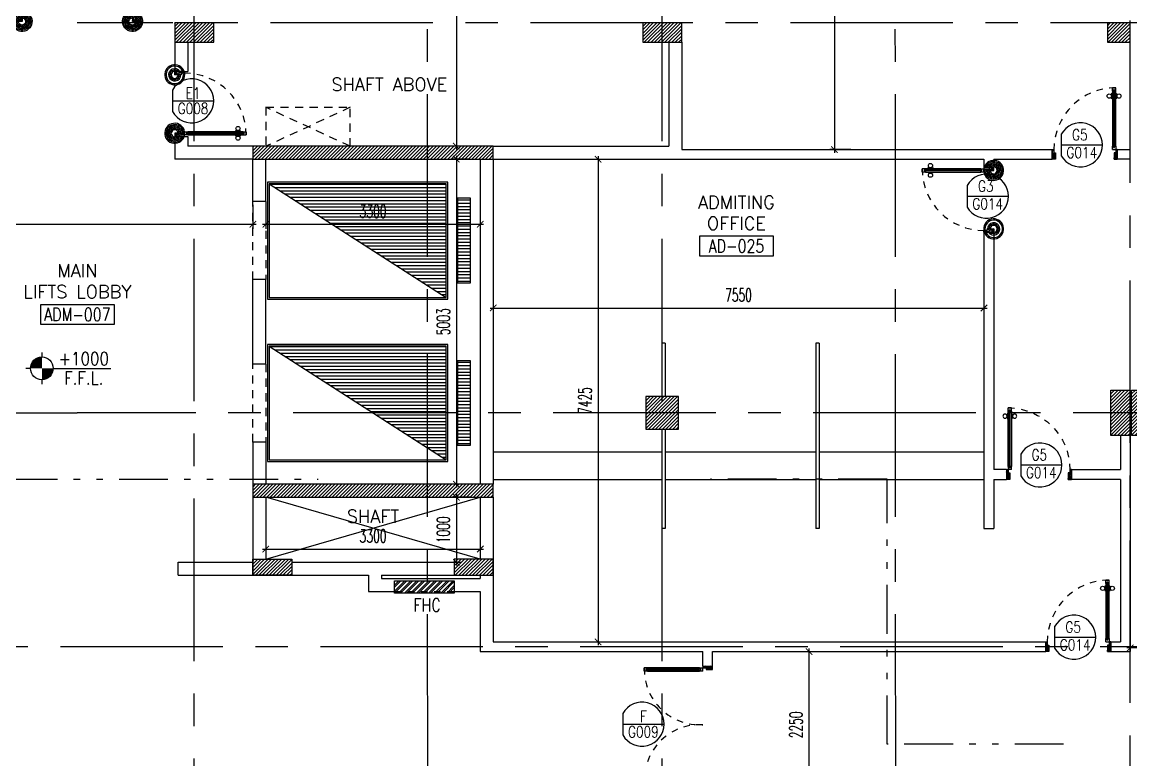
# Model space of a CAD drawing. Extents: x 417866.9 to 417960.2, y 43448 to 43538.2.
# Drawn here: x 417888.85 to 417905.91, y 43483.13 to 43494.48 of the extents above; entities that cross this region are included whole.
import ezdxf
from ezdxf.enums import TextEntityAlignment as Align

# ---------------------------------------------------------------- set-up
doc = ezdxf.new("R2010")
doc.units = 0
doc.header["$MEASUREMENT"] = 0
doc.header["$PDMODE"] = 3
doc.header["$PDSIZE"] = 0.1
for name, pattern in [('2DASHES', [1.7, 0.75, -0.25, 0.1, -0.25, 0.1, -0.25]), ('CENTERX2', [4, 2.5, -0.5, 0.5, -0.5]), ('HIDDEN', [0.375, 0.25, -0.125]), ('HIDDEN2', [0.1875, 0.125, -0.0625])]:
    doc.linetypes.add(name, pattern=pattern)
doc.layers.get('0').update_dxf_attribs({"linetype": 'CONTINUOUS'})
doc.layers.get('DEFPOINTS').update_dxf_attribs({"linetype": 'CONTINUOUS'})
for name, color, linetype in [('AXES', 11, 'CENTERX2'), ('COL', 2, 'CONTINUOUS'), ('DIM', 4, 'CONTINUOUS'), ('DOOR', 4, 'CONTINUOUS'), ('DOOR-CR', 2, 'CONTINUOUS'), ('DOOR-NO', 3, 'CONTINUOUS'), ('EJ', 8, 'CONTINUOUS'), ('FHC', 2, 'CONTINUOUS'), ('HAT', 8, 'CONTINUOUS'), ('HIDDEN', 9, 'HIDDEN2'), ('IND-ES-L', 6, '2DASHES'), ('LEV-PL', 4, 'CONTINUOUS'), ('LIFTS', 4, 'CONTINUOUS'), ('PART', 9, 'CONTINUOUS'), ('RM-BOX', 2, 'CONTINUOUS'), ('RM-NAME', 2, 'CONTINUOUS'), ('RM-NO', 2, 'CONTINUOUS'), ('SHAFT', 7, 'CONTINUOUS'), ('WALL', 2, 'CONTINUOUS')]:
    doc.layers.add(name, color=color, linetype=linetype)
doc.layers.get('EJ').off()
doc.styles.add('ROMANS', font='ROMANS.shx', dxfattribs={"width": 0.6})
doc.styles.add('S', font='ROMANS.SHX')
doc.dimstyles.new('STANDARD in', dxfattribs={"dimtxt": 0.2, "dimasz": 0.1, "dimexe": 0.07, "dimexo": 0.05, "dimgap": 0.1, "dimtad": 1, "dimdec": 0, "dimlfac": 1000, "dimzin": 0, "dimdsep": 46, "dimtxsty": 'ROMANS', "dimblk": 'ARCHTICK', "dimcen": 0.05, "dimdle": 0.05, "dimclrd": 4, "dimclre": 4, "dimclrt": 2, "dimadec": 0, "dimazin": 0, "dimtfac": 1, "dimtdec": 0, "dimtmove": 2, "dimatfit": 3, "dimfxl": 0, "dimtolj": 1, "dimtzin": 0, "dimarcsym": 0})

# ---------------------------------------------------------------- blocks, each defined once
blk = doc.blocks.new('*X61')
at = {"color": 0}
for p, q in [((503899, 131750), (506612, 131750)), ((503977, 131700), (506612, 131700)), ((504055, 131650), (506612, 131650)), ((504132, 131600), (506612, 131600)), ((504210, 131550), (506612, 131550)), ((504288, 131500), (506612, 131500)), ((504366, 131450), (506612, 131450)), ((504444, 131400), (506612, 131400)), ((504522, 131350), (506612, 131350)), ((504600, 131300), (506612, 131300)), ((504677, 131250), (506612, 131250)), ((504755, 131200), (506612, 131200)), ((504833, 131150), (506612, 131150)), ((504911, 131100), (506612, 131100)), ((504989, 131050), (506612, 131050)), ((505067, 131000), (506612, 131000)), ((505145, 130950), (506612, 130950)), ((505222, 130900), (506612, 130900)), ((505300, 130850), (506612, 130850)), ((505378, 130800), (506612, 130800)), ((505456, 130750), (506612, 130750)), ((505534, 130700), (506612, 130700)), ((505612, 130650), (506612, 130650)), ((505690, 130600), (506612, 130600)), ((505767, 130550), (506612, 130550)), ((505845, 130500), (506612, 130500)), ((505923, 130450), (506612, 130450)), ((506001, 130400), (506612, 130400)), ((506079, 130350), (506612, 130350)), ((506157, 130300), (506612, 130300)), ((506235, 130250), (506612, 130250)), ((506312, 130200), (506612, 130200)), ((506390, 130150), (506612, 130150)), ((506468, 130100), (506612, 130100)), ((506546, 130050), (506612, 130050))]:
    blk.add_line(p, q, dxfattribs=at)
blk = doc.blocks.new('*X95')
at = {"color": 0}
for p, q in [((197839, 36035), (198015, 36211)), ((197839, 36088), (197962, 36211)), ((197839, 36141), (197909, 36211)), ((197839, 36194), (197856, 36211)), ((197868, 36011), (198068, 36211)), ((197921, 36011), (198121, 36211)), ((197974, 36011), (198174, 36211)), ((198027, 36011), (198227, 36211)), ((198080, 36011), (198280, 36211)), ((198133, 36011), (198333, 36211)), ((198186, 36011), (198386, 36211)), ((198239, 36011), (198439, 36211)), ((198292, 36011), (198492, 36211)), ((198345, 36011), (198545, 36211)), ((198398, 36011), (198598, 36211)), ((198451, 36011), (198651, 36211)), ((198504, 36011), (198704, 36211)), ((198557, 36011), (198757, 36211)), ((198610, 36011), (198810, 36211)), ((198663, 36011), (198863, 36211)), ((198716, 36011), (198916, 36211)), ((198769, 36011), (198969, 36211)), ((198822, 36011), (199022, 36211)), ((198875, 36011), (199075, 36211)), ((198928, 36011), (199128, 36211)), ((198981, 36011), (199181, 36211)), ((199034, 36011), (199234, 36211)), ((199088, 36011), (199288, 36211)), ((199141, 36011), (199341, 36211)), ((199194, 36011), (199394, 36211)), ((199247, 36011), (199447, 36211)), ((199300, 36011), (199500, 36211)), ((199353, 36011), (199553, 36211)), ((199406, 36011), (199606, 36211)), ((199459, 36011), (199659, 36211)), ((199512, 36011), (199712, 36211)), ((199565, 36011), (199765, 36211)), ((199618, 36011), (199818, 36211)), ((199671, 36011), (199871, 36211)), ((199724, 36011), (199924, 36211)), ((199777, 36011), (199977, 36211)), ((199830, 36011), (200030, 36211)), ((199883, 36011), (200083, 36211)), ((199936, 36011), (200136, 36211)), ((199989, 36011), (200189, 36211)), ((200042, 36011), (200242, 36211)), ((200095, 36011), (200295, 36211)), ((200148, 36011), (200348, 36211)), ((200201, 36011), (200401, 36211)), ((200254, 36011), (200454, 36211)), ((200307, 36011), (200507, 36211)), ((200360, 36011), (200560, 36211)), ((200413, 36011), (200613, 36211)), ((200466, 36011), (200666, 36211)), ((200519, 36011), (200719, 36211)), ((200572, 36011), (200772, 36211)), ((200625, 36011), (200825, 36211)), ((200678, 36011), (200878, 36211)), ((200732, 36011), (200932, 36211)), ((200785, 36011), (200985, 36211)), ((200838, 36011), (201038, 36211)), ((200891, 36011), (201091, 36211)), ((200944, 36011), (201144, 36211)), ((200997, 36011), (201197, 36211)), ((201050, 36011), (201250, 36211)), ((201103, 36011), (201303, 36211)), ((201156, 36011), (201356, 36211)), ((201209, 36011), (201409, 36211)), ((201262, 36011), (201462, 36211)), ((201315, 36011), (201515, 36211)), ((201368, 36011), (201539, 36182)), ((201421, 36011), (201539, 36129)), ((201474, 36011), (201539, 36076)), ((201527, 36011), (201539, 36023))]:
    blk.add_line(p, q, dxfattribs=at)
blk = doc.blocks.new('*X94')
at = {"color": 0}
for p, q in [((197839, 31209), (198041, 31411)), ((197839, 31262), (197988, 31411)), ((197839, 31315), (197935, 31411)), ((197839, 31368), (197882, 31411)), ((197894, 31211), (198094, 31411)), ((197947, 31211), (198147, 31411)), ((198000, 31211), (198200, 31411)), ((198053, 31211), (198253, 31411)), ((198106, 31211), (198306, 31411)), ((198159, 31211), (198359, 31411)), ((198212, 31211), (198412, 31411)), ((198265, 31211), (198465, 31411)), ((198318, 31211), (198518, 31411)), ((198371, 31211), (198571, 31411)), ((198424, 31211), (198624, 31411)), ((198477, 31211), (198677, 31411)), ((198530, 31211), (198730, 31411)), ((198583, 31211), (198783, 31411)), ((198636, 31211), (198836, 31411)), ((198689, 31211), (198889, 31411)), ((198742, 31211), (198942, 31411)), ((198795, 31211), (198995, 31411)), ((198848, 31211), (199048, 31411)), ((198901, 31211), (199101, 31411)), ((198954, 31211), (199154, 31411)), ((199007, 31211), (199207, 31411)), ((199060, 31211), (199260, 31411)), ((199114, 31211), (199314, 31411)), ((199167, 31211), (199367, 31411)), ((199220, 31211), (199420, 31411)), ((199273, 31211), (199473, 31411)), ((199326, 31211), (199526, 31411)), ((199379, 31211), (199579, 31411)), ((199432, 31211), (199632, 31411)), ((199485, 31211), (199685, 31411)), ((199538, 31211), (199738, 31411)), ((199591, 31211), (199791, 31411)), ((199644, 31211), (199844, 31411)), ((199697, 31211), (199897, 31411)), ((199750, 31211), (199950, 31411)), ((199803, 31211), (200003, 31411)), ((199856, 31211), (200056, 31411)), ((199909, 31211), (200109, 31411)), ((199962, 31211), (200162, 31411)), ((200015, 31211), (200215, 31411)), ((200068, 31211), (200268, 31411)), ((200121, 31211), (200321, 31411)), ((200174, 31211), (200374, 31411)), ((200227, 31211), (200427, 31411)), ((200280, 31211), (200480, 31411)), ((200333, 31211), (200533, 31411)), ((200386, 31211), (200586, 31411)), ((200439, 31211), (200639, 31411)), ((200492, 31211), (200692, 31411)), ((200545, 31211), (200745, 31411)), ((200598, 31211), (200798, 31411)), ((200651, 31211), (200851, 31411)), ((200704, 31211), (200904, 31411)), ((200758, 31211), (200958, 31411)), ((200811, 31211), (201011, 31411)), ((200864, 31211), (201064, 31411)), ((200917, 31211), (201117, 31411)), ((200970, 31211), (201170, 31411)), ((201023, 31211), (201223, 31411)), ((201076, 31211), (201276, 31411)), ((201129, 31211), (201329, 31411)), ((201182, 31211), (201382, 31411)), ((201235, 31211), (201435, 31411)), ((201288, 31211), (201488, 31411)), ((201341, 31211), (201539, 31409)), ((201394, 31211), (201539, 31356)), ((201447, 31211), (201539, 31303)), ((201500, 31211), (201539, 31250))]:
    blk.add_line(p, q, dxfattribs=at)
blk = doc.blocks.new('A$C272A55A0')
at = {"layer": 'DOOR', "color": 0, "linetype": 'ByBlock'}
for p, q in [((0, 900), (0, 1050)), ((50, 1050), (0, 1050)), ((50, 950), (50, 1050)), ((1750, 950), (1750, 1050)), ((1750, 1050), (1800, 1050)), ((1800, 1050), (1800, 900)), ((0, 900), (25, 900)), ((25, 950), (50, 950)), ((25, 900), (25, 950)), ((75, 900), (25, 900)), ((25, 850), (25, 900)), ((58, 870), (42, 870)), ((42, 870), (42, 850)), ((58, 850), (58, 870)), ((75, 900), (75, 850)), ((1725, 900), (1775, 900)), ((1725, 900), (1725, 850)), ((1742, 870), (1758, 870)), ((1742, 850), (1742, 870)), ((1775, 950), (1750, 950)), ((1758, 870), (1758, 850)), ((1775, 900), (1775, 950)), ((1800, 900), (1775, 900)), ((1775, 850), (1775, 900)), ((42, 850), (25, 850)), ((75, 850), (58, 850)), ((1725, 850), (1742, 850)), ((1758, 850), (1775, 850)), ((1725, 173), (1718, 173)), ((1718, 173), (1718, 83)), ((1775, 173), (1782, 173)), ((1782, 173), (1782, 83)), ((25, 50), (42, 50)), ((25, 50), (25, 0)), ((25, 0), (75, 0)), ((75, 0), (25, 0)), ((42, 50), (42, 30)), ((42, 30), (58, 30)), ((58, 50), (75, 50)), ((58, 50), (58, 30)), ((75, 50), (75, 0)), ((1718, 160), (1709, 160)), ((1709, 95), (1709, 160)), ((1718, 95), (1709, 95)), ((1718, 95), (1718, 160)), ((1725, 83), (1718, 83)), ((1742, 50), (1725, 50)), ((1725, 50), (1725, 0)), ((1775, 0), (1725, 0)), ((1725, 0), (1775, 0)), ((1742, 50), (1742, 30)), ((1758, 30), (1742, 30)), ((1775, 50), (1758, 50)), ((1758, 50), (1758, 30)), ((1775, 83), (1782, 83)), ((1775, 50), (1775, 0)), ((1782, 160), (1791, 160)), ((1782, 95), (1782, 160)), ((1782, 95), (1791, 95)), ((1791, 95), (1791, 160))]:
    blk.add_line(p, q, dxfattribs=at)
at = {"layer": 'DOOR', "color": 9, "linetype": 'ByBlock'}
for p, q in [((50, 1050), (0, 1010)), ((50, 1050), (0, 937)), ((50, 1050), (37, 950)), ((1750, 1050), (1800, 1010)), ((1750, 1050), (1800, 937)), ((1750, 1050), (1763, 950))]:
    blk.add_line(p, q, dxfattribs=at)
at = {"layer": 'DOOR', "linetype": 'ByBlock'}
for p, q in [((25, 850), (25, 50)), ((42, 850), (42, 50)), ((58, 850), (58, 50)), ((75, 50), (75, 850)), ((1725, 50), (1725, 850)), ((1742, 850), (1742, 50)), ((1758, 850), (1758, 50)), ((1775, 850), (1775, 50))]:
    blk.add_line(p, q, dxfattribs=at)
at = {"layer": 'DOOR', "color": 0, "linetype": 'ByBlock'}
for centre in [(1676, 128), (1824, 128)]:
    blk.add_circle(centre, 32.4, dxfattribs=at)
at = {"layer": 'DOOR', "color": 9, "linetype": 'ByBlock'}
for centre, radius, start, end in [((50, 1050), 54.4, 203.2074, 270), ((50, 1050), 34.4, 180, 270), ((50, 1050), 14.4, 180, 270), ((1750, 1050), 14.4, 270, 0), ((1750, 1050), 34.4, 270, 0), ((1750, 1050), 54.4, 270, 336.7926), ((50, 1050), 74.4, 227.7764, 270), ((50, 1050), 94.4, 238.0182, 270), ((50, 1050), 114, 244.0838, 257.3774), ((50, 1050), 134, 248.1598, 259.28), ((50, 1050), 154, 251.1053, 256.2858), ((1750, 1050), 74.4, 270, 312.2236), ((1750, 1050), 94.4, 270, 301.9818), ((1750, 1050), 114, 282.6226, 295.9162), ((1750, 1050), 134, 280.72, 291.8402), ((1750, 1050), 154, 283.7142, 288.8947)]:
    blk.add_arc(centre, radius, start, end, dxfattribs=at)
at = {"layer": 'DOOR', "linetype": 'HIDDEN', "ltscale": 0.5}
for centre, start, end in [((50, 851), 268.3174, 3.2965), ((1750, 851), 176.7035, 271.6826)]:
    blk.add_arc(centre, 851, start, end, dxfattribs=at)
at = {"layer": 'WALL', "linetype": 'ByBlock'}
blk.add_line((1800, 900), (1800, 1050), dxfattribs=at)
blk = doc.blocks.new('LEV1')
at = {"layer": 'LEV-PL'}
for p, q in [((0, 245), (0, 175)), ((-175, 0), (-245, 0)), ((175, 0), (1061, 0)), ((0, -175), (0, -245))]:
    blk.add_line(p, q, dxfattribs=at)
at = {"layer": 'LEV-PL', "const_width": 175}
for points in [[(-88, 0, -0.414214), (0, 88, -1)], [(88, 0, -0.414214), (0, -88, -1)]]:
    blk.add_lwpolyline(points, format="xyb", dxfattribs=at)
at = {"layer": 'LEV-PL'}
blk.add_circle((0, 0), 175, dxfattribs=at)
at = {"layer": 'LEV-PL', "color": 4, "style": 'S', "width": 0.85}
for tag, p in [('+0000', (646, 50)), ('F.F.L.', (646, -250))]:
    blk.add_attdef(tag, text='', height=200, dxfattribs=at).set_placement(p, align=Align.CENTER)
blk = doc.blocks.new('DD1')
at = {"layer": 'DOOR-CR'}
blk.add_line((-316, 0), (316, 0), dxfattribs=at)
blk.add_lwpolyline([(-316, -166, 3.820224), (-316, 166)], format="xyb", close=True, dxfattribs=at)
at = {"layer": 'DOOR-NO', "color": 255, "style": 'ROMANS'}
for tag, width, p in [('G', 0.8, (-22, 156)), ('0000', 0.7, (-22, -136))]:
    blk.add_attdef(tag, text='', height=196, dxfattribs=dict(at, width=width)).set_placement(p, align=Align.MIDDLE)
blk = doc.blocks.new('*X60')
at = {"color": 0}
for p, q in [((140176, 227700), (140376, 227700)), ((140176, 227650), (140376, 227650)), ((140176, 227600), (140376, 227600)), ((140176, 227550), (140376, 227550)), ((140176, 227500), (140376, 227500)), ((140176, 227450), (140376, 227450)), ((140176, 227400), (140376, 227400)), ((140176, 227350), (140376, 227350)), ((140176, 227300), (140376, 227300)), ((140176, 227250), (140376, 227250)), ((140176, 227200), (140376, 227200)), ((140176, 227150), (140376, 227150)), ((140176, 227100), (140376, 227100)), ((140176, 227050), (140376, 227050)), ((140176, 227000), (140376, 227000)), ((140176, 226950), (140376, 226950)), ((140176, 226900), (140376, 226900)), ((140176, 226850), (140376, 226850)), ((140176, 226800), (140376, 226800)), ((140176, 226750), (140376, 226750)), ((140176, 226700), (140376, 226700)), ((140176, 226650), (140376, 226650)), ((140176, 226600), (140376, 226600)), ((140176, 226550), (140376, 226550)), ((140176, 226500), (140376, 226500)), ((140176, 226450), (140376, 226450))]:
    blk.add_line(p, q, dxfattribs=at)
blk = doc.blocks.new('RM2')
at = {"layer": 'RM-NAME', "style": 'ROMANS'}
blk.add_text('SHAFT', height=200, dxfattribs=at).set_placement((0, 0), align=Align.MIDDLE)
blk = doc.blocks.new('COL50')
at = {"layer": 'COL'}
blk.add_lwpolyline([(-250, 250), (-250, -250), (250, -250), (250, 250)], close=True, dxfattribs=at)
blk = doc.blocks.new('*X93')
at = {"color": 0}
for p, q in [((203889, 32274), (204376, 32761)), ((203889, 32327), (204323, 32761)), ((203889, 32380), (204270, 32761)), ((203889, 32433), (204217, 32761)), ((203889, 32486), (204164, 32761)), ((203889, 32539), (204111, 32761)), ((203889, 32592), (204058, 32761)), ((203889, 32645), (204005, 32761)), ((203889, 32698), (203952, 32761)), ((203889, 32751), (203899, 32761)), ((203929, 32261), (204389, 32721)), ((203982, 32261), (204389, 32668)), ((204035, 32261), (204389, 32615)), ((204088, 32261), (204389, 32562)), ((204141, 32261), (204389, 32509)), ((204194, 32261), (204389, 32456)), ((204247, 32261), (204389, 32403)), ((204300, 32261), (204389, 32349)), ((204353, 32261), (204389, 32296))]:
    blk.add_line(p, q, dxfattribs=at)
blk = doc.blocks.new('RM1')
at = {"layer": 'RM-BOX'}
blk.add_lwpolyline([(570, -200), (-570, -200), (-570, -500), (570, -500)], close=True, dxfattribs=at)
at = {"layer": 'RM-NAME', "style": 'ROMANS'}
for tag, p in [('ROOMNAME1', (0, 324)), ('ROOMNAME2', (0, 0))]:
    blk.add_attdef(tag, text='', height=200, dxfattribs=at).set_placement(p, align=Align.MIDDLE)
at = {"layer": 'RM-NO', "style": 'ROMANS', "width": 0.8}
blk.add_attdef('ROOMNO', text='', height=200, dxfattribs=at).set_placement((0, -350), align=Align.MIDDLE)
blk = doc.blocks.new('C11')
at = {"layer": 'HAT'}
h = blk.add_hatch(dxfattribs=at)
h.set_pattern_fill('ANSI31', color=256, scale=300, style=0)
h.set_pattern_definition([(45, (-383765.23, -62181), (-26.5165043, 26.5165043), [])])
h.paths.add_polyline_path([(-20, 350), (-20, 700), (-320, 700), (-320, 350)])
h.paths.add_polyline_path([(-320, 0), (-20, 0), (-20, 350), (-320, 350)])
h = blk.add_hatch(dxfattribs=at)
h.set_pattern_fill('ANSI31', color=256, scale=300, style=0)
h.set_pattern_definition([(45, (-383445.23, -62181), (-26.5165043, 26.5165043), [])])
h.paths.add_polyline_path([(300, 350), (300, 700), (0, 700), (0, 350)])
h.paths.add_polyline_path([(0, 0), (300, 0), (300, 350), (0, 350)])
at = {"layer": 'COL'}
for points in [[(-20, 700), (-20, 0), (-320, 0), (-320, 700)], [(300, 700), (300, 0), (0, 0), (0, 700)]]:
    blk.add_lwpolyline(points, close=True, dxfattribs=at)
blk = doc.blocks.new('DOOR1000')
at = {"layer": 'DOOR', "color": 7, "linetype": 'ByBlock'}
for p, q in [((-150, 0), (0, 0)), ((-150, 0), (-150, -25)), ((0, -50), (-114, 0)), ((0, -50), (-40, 0)), ((0, -50), (0, 0)), ((-1100, -25), (-1100, -75)), ((-1100, -75), (-1100, -25)), ((-1050, -25), (-1100, -25)), ((-1050, -75), (-1100, -75)), ((-1070, -42), (-1070, -58)), ((-1050, -42), (-1070, -42)), ((-1050, -58), (-1070, -58)), ((-1050, -25), (-1050, -42)), ((-1050, -58), (-1050, -75)), ((-1018, -25), (-1018, -18)), ((-928, -18), (-1018, -18)), ((-1018, -75), (-1018, -82)), ((-928, -82), (-1018, -82)), ((-1005, -18), (-1005, -9)), ((-1005, -9), (-940, -9)), ((-1005, -18), (-940, -18)), ((-1005, -82), (-1005, -91)), ((-1005, -82), (-940, -82)), ((-1005, -91), (-940, -91)), ((-940, -18), (-940, -9)), ((-940, -82), (-940, -91)), ((-928, -25), (-928, -18)), ((-928, -75), (-928, -82)), ((-200, -25), (-150, -25)), ((-200, -42), (-200, -25)), ((-180, -42), (-200, -42)), ((-200, -58), (-180, -58)), ((-200, -75), (-200, -58)), ((-150, -75), (-200, -75)), ((-180, -58), (-180, -42)), ((-150, -25), (-100, -25)), ((-150, -75), (-150, -25)), ((-100, -25), (-100, -50)), ((0, -50), (-100, -37)), ((-100, -50), (0, -50)), ((-150, -975), (-100, -975)), ((-150, -1000), (-150, -975)), ((-150, -1000), (0, -1000)), ((0, -1000), (-150, -1000)), ((0, -950), (-114, -1000)), ((-100, -975), (-100, -950)), ((0, -950), (-100, -963)), ((-100, -950), (0, -950)), ((0, -950), (-40, -1000)), ((0, -950), (0, -1000))]:
    blk.add_line(p, q, dxfattribs=at)
at = {"layer": 'DOOR', "linetype": 'ByBlock'}
for p, q in [((-200, -25), (-1050, -25)), ((-200, -42), (-1050, -42)), ((-200, -58), (-1050, -58)), ((-1050, -75), (-200, -75))]:
    blk.add_line(p, q, dxfattribs=at)
at = {"layer": 'DOOR', "color": 7, "linetype": 'ByBlock'}
for centre in [(-973, 24), (-973, -124)]:
    blk.add_circle(centre, 32.4, dxfattribs=at)
for centre, radius, start, end in [((0, -50), 154, 161.1053, 166.2858), ((0, -50), 94.4, 148.0182, 180), ((0, -50), 134, 158.1598, 169.28), ((0, -50), 114, 154.0838, 167.3774), ((0, -50), 74.4, 137.7764, 180), ((0, -50), 54.4, 113.2074, 180), ((0, -50), 34.4, 90, 180), ((0, -50), 14.4, 90, 180), ((0, -950), 154, 193.7142, 198.8947), ((0, -950), 134, 190.72, 201.8402), ((0, -950), 94.4, 180, 211.9818), ((0, -950), 74.4, 180, 222.2236), ((0, -950), 54.4, 180, 246.7926), ((0, -950), 34.4, 180, 270), ((0, -950), 14.4, 180, 270)]:
    blk.add_arc(centre, radius, start, end, dxfattribs=at)
at = {"layer": 'DOOR', "linetype": 'HIDDEN', "ltscale": 0.5}
blk.add_arc((-150, -25), 950, 180, 270, dxfattribs=at)
blk = doc.blocks.new('_ARCHTICK')
at = {"color": 0, "linetype": 'ByBlock', "const_width": 0.15}
blk.add_lwpolyline([(-0.5, -0.5), (0.5, 0.5)], dxfattribs=at)
blk = doc.blocks.new('*D207')
at = {"layer": 'DEFPOINTS', "color": 0}
for p in [(417900.154, 43484.799), (417900.955, 43484.799), (417900.154, 43482.549)]:
    blk.add_point(p, dxfattribs=at)
at = {"layer": 'DIM', "color": 4, "lineweight": -2}
for p, q in [((417900.204, 43484.799), (417901.025, 43484.799)), ((417900.955, 43482.499), (417900.955, 43484.849)), ((417900.204, 43482.549), (417901.025, 43482.549))]:
    blk.add_line(p, q, dxfattribs=at)
at = {"layer": 'DIM', "color": 4, "lineweight": -2, "xscale": 0.1, "yscale": 0.1, "zscale": 0.1}
for p, rotation in [((417900.955, 43484.799), 90), ((417900.955, 43482.549), 270)]:
    blk.add_blockref('_ARCHTICK', p, dxfattribs=dict(at, rotation=rotation))
at = {"layer": 'DIM', "color": 2, "insert": (417900.755, 43483.674), "char_height": 0.2, "attachment_point": 5, "rotation": 90, "style": 'ROMANS'}
blk.add_mtext('\\A1;2250', dxfattribs=at)
blk = doc.blocks.new('*D242')
at = {"layer": 'DEFPOINTS', "color": 0}
for p in [(417883.497, 43492.186), (417892.397, 43491.724), (417892.397, 43491.375)]:
    blk.add_point(p, dxfattribs=at)
at = {"layer": 'DIM', "color": 4, "lineweight": -2}
for p, q in [((417883.497, 43492.136), (417883.497, 43491.305)), ((417892.397, 43491.674), (417892.397, 43491.305)), ((417883.447, 43491.375), (417892.447, 43491.375))]:
    blk.add_line(p, q, dxfattribs=at)
at = {"layer": 'DIM', "color": 4, "lineweight": -2, "xscale": 0.1, "yscale": 0.1, "zscale": 0.1, "rotation": 180}
blk.add_blockref('_ARCHTICK', (417883.497, 43491.375), dxfattribs=at)
at = {"layer": 'DIM', "color": 4, "lineweight": -2, "xscale": 0.1, "yscale": 0.1, "zscale": 0.1}
blk.add_blockref('_ARCHTICK', (417892.397, 43491.375), dxfattribs=at)
at = {"layer": 'DIM', "color": 2, "insert": (417887.947, 43491.575), "char_height": 0.2, "attachment_point": 5, "style": 'ROMANS'}
blk.add_mtext('\\A1;8900', dxfattribs=at)
blk = doc.blocks.new('*D609')
at = {"layer": 'DEFPOINTS', "color": 0}
for p in [(417895.897, 43492.218), (417892.597, 43491.754), (417895.897, 43491.375)]:
    blk.add_point(p, dxfattribs=at)
at = {"layer": 'DIM', "color": 4, "lineweight": -2}
for p, q in [((417895.897, 43492.168), (417895.897, 43491.305)), ((417892.597, 43491.704), (417892.597, 43491.305)), ((417892.547, 43491.375), (417895.947, 43491.375))]:
    blk.add_line(p, q, dxfattribs=at)
at = {"layer": 'DIM', "color": 4, "lineweight": -2, "xscale": 0.1, "yscale": 0.1, "zscale": 0.1, "rotation": 180}
blk.add_blockref('_ARCHTICK', (417892.597, 43491.375), dxfattribs=at)
at = {"layer": 'DIM', "color": 4, "lineweight": -2, "xscale": 0.1, "yscale": 0.1, "zscale": 0.1}
blk.add_blockref('_ARCHTICK', (417895.897, 43491.375), dxfattribs=at)
at = {"layer": 'DIM', "color": 2, "insert": (417894.247, 43491.575), "char_height": 0.2, "attachment_point": 5, "style": 'ROMANS'}
blk.add_mtext('\\A1;3300', dxfattribs=at)
blk = doc.blocks.new('*D243')
at = {"layer": 'DEFPOINTS', "color": 0}
for p in [(417895.767, 43492.377), (417895.529, 43487.374), (417895.781, 43487.374)]:
    blk.add_point(p, dxfattribs=at)
at = {"layer": 'DIM', "color": 4, "lineweight": -2}
for p, q in [((417895.717, 43492.377), (417895.459, 43492.377)), ((417895.529, 43492.427), (417895.529, 43487.324)), ((417895.731, 43487.374), (417895.459, 43487.374))]:
    blk.add_line(p, q, dxfattribs=at)
at = {"layer": 'DIM', "color": 4, "lineweight": -2, "xscale": 0.1, "yscale": 0.1, "zscale": 0.1}
for p, rotation in [((417895.529, 43492.377), 90), ((417895.529, 43487.374), 270)]:
    blk.add_blockref('_ARCHTICK', p, dxfattribs=dict(at, rotation=rotation))
at = {"layer": 'DIM', "color": 2, "insert": (417895.329, 43489.876), "char_height": 0.2, "attachment_point": 5, "rotation": 90, "style": 'ROMANS'}
blk.add_mtext('\\A1;5003', dxfattribs=at)
blk = doc.blocks.new('*D244')
at = {"layer": 'DEFPOINTS', "color": 0}
for p in [(417895.793, 43487.174), (417895.383, 43486.174), (417895.529, 43486.174)]:
    blk.add_point(p, dxfattribs=at)
at = {"layer": 'DIM', "color": 4, "lineweight": -2}
for p, q in [((417895.743, 43487.174), (417895.459, 43487.174)), ((417895.529, 43487.224), (417895.529, 43486.124)), ((417895.433, 43486.174), (417895.599, 43486.174))]:
    blk.add_line(p, q, dxfattribs=at)
at = {"layer": 'DIM', "color": 4, "lineweight": -2, "xscale": 0.1, "yscale": 0.1, "zscale": 0.1}
for p, rotation in [((417895.529, 43487.174), 90), ((417895.529, 43486.174), 270)]:
    blk.add_blockref('_ARCHTICK', p, dxfattribs=dict(at, rotation=rotation))
at = {"layer": 'DIM', "color": 2, "insert": (417895.329, 43486.674), "char_height": 0.2, "attachment_point": 5, "rotation": 90, "style": 'ROMANS'}
blk.add_mtext('\\A1;1000', dxfattribs=at)
blk = doc.blocks.new('*D245')
at = {"layer": 'DEFPOINTS', "color": 0}
for p in [(417892.597, 43486.561), (417895.897, 43486.561), (417895.897, 43486.377)]:
    blk.add_point(p, dxfattribs=at)
at = {"layer": 'DIM', "color": 4, "lineweight": -2}
for p, q in [((417892.597, 43486.511), (417892.597, 43486.307)), ((417895.897, 43486.511), (417895.897, 43486.307)), ((417892.547, 43486.377), (417895.947, 43486.377))]:
    blk.add_line(p, q, dxfattribs=at)
at = {"layer": 'DIM', "color": 4, "lineweight": -2, "xscale": 0.1, "yscale": 0.1, "zscale": 0.1, "rotation": 180}
blk.add_blockref('_ARCHTICK', (417892.597, 43486.377), dxfattribs=at)
at = {"layer": 'DIM', "color": 4, "lineweight": -2, "xscale": 0.1, "yscale": 0.1, "zscale": 0.1}
blk.add_blockref('_ARCHTICK', (417895.897, 43486.377), dxfattribs=at)
at = {"layer": 'DIM', "color": 2, "insert": (417894.247, 43486.577), "char_height": 0.2, "attachment_point": 5, "style": 'ROMANS'}
blk.add_mtext('\\A1;3300', dxfattribs=at)
blk = doc.blocks.new('*D246')
at = {"layer": 'DEFPOINTS', "color": 0}
for p in [(417895.925, 43498.194), (417895.529, 43492.577), (417895.967, 43492.577)]:
    blk.add_point(p, dxfattribs=at)
at = {"layer": 'DIM', "color": 4, "lineweight": -2}
for p, q in [((417895.875, 43498.194), (417895.459, 43498.194)), ((417895.529, 43498.244), (417895.529, 43492.527)), ((417895.917, 43492.577), (417895.459, 43492.577))]:
    blk.add_line(p, q, dxfattribs=at)
at = {"layer": 'DIM', "color": 4, "lineweight": -2, "xscale": 0.1, "yscale": 0.1, "zscale": 0.1}
for p, rotation in [((417895.529, 43498.194), 90), ((417895.529, 43492.577), 270)]:
    blk.add_blockref('_ARCHTICK', p, dxfattribs=dict(at, rotation=rotation))
at = {"layer": 'DIM', "color": 2, "insert": (417895.329, 43495.386), "char_height": 0.2, "attachment_point": 5, "rotation": 90, "style": 'ROMANS'}
blk.add_mtext('\\A1;5617', dxfattribs=at)
blk = doc.blocks.new('*D247')
at = {"layer": 'DEFPOINTS', "color": 0}
for p in [(417897.283, 43492.374), (417897.394, 43484.949), (417897.71, 43484.949)]:
    blk.add_point(p, dxfattribs=at)
at = {"layer": 'DIM', "color": 4, "lineweight": -2}
for p, q in [((417897.333, 43492.374), (417897.78, 43492.374)), ((417897.71, 43492.424), (417897.71, 43484.899)), ((417897.444, 43484.949), (417897.78, 43484.949))]:
    blk.add_line(p, q, dxfattribs=at)
at = {"layer": 'DIM', "color": 4, "lineweight": -2, "xscale": 0.1, "yscale": 0.1, "zscale": 0.1}
for p, rotation in [((417897.71, 43492.374), 90), ((417897.71, 43484.949), 270)]:
    blk.add_blockref('_ARCHTICK', p, dxfattribs=dict(at, rotation=rotation))
at = {"layer": 'DIM', "color": 2, "insert": (417897.51, 43488.662), "char_height": 0.2, "attachment_point": 5, "rotation": 90, "style": 'ROMANS'}
blk.add_mtext('\\A1;7425', dxfattribs=at)
blk = doc.blocks.new('*D248')
at = {"layer": 'DEFPOINTS', "color": 0}
for p in [(417896.097, 43490.342), (417903.647, 43490.342), (417903.647, 43490.086)]:
    blk.add_point(p, dxfattribs=at)
at = {"layer": 'DIM', "color": 4, "lineweight": -2}
for p, q in [((417896.097, 43490.292), (417896.097, 43490.016)), ((417903.647, 43490.292), (417903.647, 43490.016)), ((417896.047, 43490.086), (417903.697, 43490.086))]:
    blk.add_line(p, q, dxfattribs=at)
at = {"layer": 'DIM', "color": 4, "lineweight": -2, "xscale": 0.1, "yscale": 0.1, "zscale": 0.1, "rotation": 180}
blk.add_blockref('_ARCHTICK', (417896.097, 43490.086), dxfattribs=at)
at = {"layer": 'DIM', "color": 4, "lineweight": -2, "xscale": 0.1, "yscale": 0.1, "zscale": 0.1}
blk.add_blockref('_ARCHTICK', (417903.647, 43490.086), dxfattribs=at)
at = {"layer": 'DIM', "color": 2, "insert": (417899.872, 43490.286), "char_height": 0.2, "attachment_point": 5, "style": 'ROMANS'}
blk.add_mtext('\\A1;7550', dxfattribs=at)
blk = doc.blocks.new('*D249')
at = {"layer": 'DEFPOINTS', "color": 0}
for p in [(417901.647, 43505.219), (417901.345, 43492.524), (417901.647, 43492.524)]:
    blk.add_point(p, dxfattribs=at)
at = {"layer": 'DIM', "color": 4, "lineweight": -2}
for p, q in [((417901.345, 43505.269), (417901.345, 43492.474)), ((417901.597, 43505.219), (417901.275, 43505.219)), ((417901.597, 43492.524), (417901.275, 43492.524))]:
    blk.add_line(p, q, dxfattribs=at)
at = {"layer": 'DIM', "color": 4, "lineweight": -2, "xscale": 0.1, "yscale": 0.1, "zscale": 0.1}
for p, rotation in [((417901.345, 43505.219), 90), ((417901.345, 43492.524), 270)]:
    blk.add_blockref('_ARCHTICK', p, dxfattribs=dict(at, rotation=rotation))
at = {"layer": 'DIM', "color": 2, "insert": (417901.145, 43498.872), "char_height": 0.2, "attachment_point": 5, "rotation": 90, "style": 'ROMANS'}
blk.add_mtext('\\A1;12695', dxfattribs=at)
blk = doc.blocks.new('*D294')
at = {"layer": 'DEFPOINTS', "color": 0}
for p in [(417905.897, 43484.857), (417905.897, 43484.799), (417915.167, 43484.799)]:
    blk.add_point(p, dxfattribs=at)
at = {"layer": 'DIM', "color": 4, "lineweight": -2}
for p, q in [((417915.217, 43484.857), (417905.847, 43484.857)), ((417905.897, 43484.849), (417905.897, 43484.927)), ((417915.167, 43484.849), (417915.167, 43484.927))]:
    blk.add_line(p, q, dxfattribs=at)
at = {"layer": 'DIM', "color": 4, "lineweight": -2, "xscale": 0.1, "yscale": 0.1, "zscale": 0.1, "rotation": 180}
blk.add_blockref('_ARCHTICK', (417905.897, 43484.857), dxfattribs=at)
at = {"layer": 'DIM', "color": 4, "lineweight": -2, "xscale": 0.1, "yscale": 0.1, "zscale": 0.1}
blk.add_blockref('_ARCHTICK', (417915.167, 43484.857), dxfattribs=at)
at = {"layer": 'DIM', "color": 2, "insert": (417910.532, 43485.057), "char_height": 0.2, "attachment_point": 5, "style": 'ROMANS'}
blk.add_mtext('\\A1;9270', dxfattribs=at)

msp = doc.modelspace()

# ---------------------------------------------------------------- hatches: boundary and pattern name
at = {"layer": 'FHC', "linetype": 'ByBlock', "ltscale": 0.3}
h = msp.add_hatch(dxfattribs=at)
h.set_pattern_fill('ANSI32', color=11, scale=175, style=0)
h.set_pattern_definition([(44.999998, (417662.380424, 43454.64832), (-0.046403885, 0.046403882), []), (44.999998, (417662.41136, 43454.64832), (-0.046403885, 0.046403882), [])])
h.paths.add_polyline_path([(417895.4966, 43485.6993), (417895.4966, 43485.8893), (417894.5766, 43485.8893), (417894.5766, 43485.6993)])
h.paths.add_polyline_path([(417894.364, 43485.2782), (417894.364, 43485.699), (417894.6265, 43485.699), (417894.6265, 43485.2782)], flags=9)
at = {"layer": 'HAT'}
h = msp.add_hatch(dxfattribs=at)
h.set_pattern_fill('ANSI31', color=256, scale=0.3, style=0)
h.set_pattern_definition([(45, (417532.951385, 43455.643322), (-0.0265165043, 0.0265165043), [])])
h.paths.add_polyline_path([(417891.4966, 43494.1743), (417891.4966, 43494.4743), (417891.1966, 43494.4743), (417891.1966, 43494.1743)])
h.paths.add_polyline_path([(417891.7966, 43494.1743), (417891.7966, 43494.4743), (417891.4966, 43494.4743), (417891.4966, 43494.1743)])
h = msp.add_hatch(dxfattribs=at)
h.set_pattern_fill('ANSI31', color=256, scale=0.3, style=0)
h.set_pattern_definition([(45, (417540.151385, 43455.643322), (-0.0265165043, 0.0265165043), [])])
h.paths.add_polyline_path([(417898.6966, 43494.1743), (417898.6966, 43494.4743), (417898.3966, 43494.4743), (417898.3966, 43494.1743)])
h.paths.add_polyline_path([(417898.9966, 43494.1743), (417898.9966, 43494.4743), (417898.6966, 43494.4743), (417898.6966, 43494.1743)])
h = msp.add_hatch(dxfattribs=at)
h.set_pattern_fill('ANSI31', color=256, scale=0.3, style=0)
h.set_pattern_definition([(45, (417522.151385, 43455.643322), (-0.0265165043, 0.0265165043), [])])
h.paths.add_polyline_path([(417905.5466, 43494.1743), (417905.8966, 43494.1743), (417905.8966, 43494.4743), (417905.5466, 43494.4743)])
h = msp.add_hatch(dxfattribs=at)
h.set_pattern_fill('ANSI31', color=256, scale=0.3, style=0)
h.set_pattern_definition([(45, (417480.111385, 43455.963322), (-0.0265165043, 0.0265165043), [])])
h.paths.add_polyline_path([(417892.9966, 43486.2229), (417892.3966, 43486.2229), (417892.3966, 43485.9743), (417892.9966, 43485.9743)])
h.paths.add_polyline_path([(417896.0966, 43486.2229), (417895.4966, 43486.2229), (417895.4966, 43485.9743), (417896.0966, 43485.9743)])

# ---------------------------------------------------------------- linework, layer by layer
at = {"layer": 'AXES'}
for p, q in [((417891.4966, 43448.6529), (417891.4966, 43537.5491)), ((417898.6966, 43448.6529), (417898.6966, 43537.5491)), ((417905.8966, 43460.01), (417905.8966, 43537.1991)), ((417895.0966, 43466.8743), (417895.0678, 43525.6943)), ((417902.2966, 43466.8743), (417902.2678, 43525.6943)), ((417959.1694, 43494.4743), (417889.6966, 43494.4743)), ((417867.6171, 43488.4743), (417889.6966, 43488.4743)), ((417959.5194, 43488.4743), (417889.6966, 43488.4743)), ((417947.9366, 43484.8743), (417873.4766, 43484.8743))]:
    msp.add_line(p, q, dxfattribs=at)
at = {"layer": 'COL', "color": 2, "linetype": 'ByBlock'}
for p, q in [((417892.3966, 43486.2257), (417892.3966, 43485.9743)), ((417896.0966, 43486.2257), (417896.0966, 43485.9743))]:
    msp.add_line(p, q, dxfattribs=at)
at = {"layer": 'COL'}
for points in [[(417891.7966, 43494.4743), (417891.1966, 43494.4743), (417891.1966, 43494.1743), (417891.7966, 43494.1743)], [(417898.9966, 43494.4743), (417898.3966, 43494.4743), (417898.3966, 43494.1743), (417898.9966, 43494.1743)], [(417905.5466, 43494.4743), (417905.5466, 43494.1743), (417905.8966, 43494.1743), (417905.8966, 43494.4743)], [(417892.3966, 43492.5743), (417892.3966, 43492.3743), (417896.0966, 43492.3743), (417896.0966, 43492.5743)], [(417892.3966, 43487.3743), (417892.3966, 43487.1743), (417896.0966, 43487.1743), (417896.0966, 43487.3743)]]:
    msp.add_lwpolyline(points, close=True, dxfattribs=at)
at = {"layer": 'COL', "color": 2, "linetype": 'ByBlock'}
for points in [[(417892.3966, 43486.2243), (417892.9966, 43486.2243), (417892.9966, 43485.9743), (417892.3966, 43485.9743)], [(417896.0966, 43486.2243), (417895.4966, 43486.2243), (417895.4966, 43485.9743), (417896.0966, 43485.9743)]]:
    msp.add_lwpolyline(points, close=True, dxfattribs=at)
at = {"layer": 'FHC', "linetype": 'ByBlock', "ltscale": 0.3}
for p, q in [((417894.5766, 43485.8893), (417895.4966, 43485.8893)), ((417894.5766, 43485.6993), (417894.5766, 43485.8893)), ((417895.4966, 43485.8893), (417895.4966, 43485.6993)), ((417895.4966, 43485.6993), (417894.5766, 43485.6993))]:
    msp.add_line(p, q, dxfattribs=at)
at = {"layer": 'FHC', "color": 250, "linetype": 'HIDDEN', "ltscale": 0.25}
msp.add_line((417894.5868, 43485.7227), (417895.4888, 43485.7227), dxfattribs=at)
at = {"layer": 'HIDDEN'}
for p, q in [((417892.5966, 43493.1743), (417893.8966, 43493.1743)), ((417893.8966, 43492.5743), (417892.5966, 43493.1743)), ((417893.8966, 43493.1743), (417892.5966, 43492.5743)), ((417892.5966, 43493.1743), (417892.5966, 43492.5743)), ((417893.8966, 43492.5743), (417893.8966, 43493.1743)), ((417892.3966, 43490.5243), (417892.3966, 43491.7243)), ((417892.5966, 43491.7243), (417892.5966, 43490.5243)), ((417892.3966, 43488.0243), (417892.3966, 43489.2243)), ((417892.5966, 43489.2243), (417892.5966, 43488.0243))]:
    msp.add_line(p, q, dxfattribs=at)
at = {"layer": 'IND-ES-L'}
msp.add_line((417886.94, 43487.4504), (417893.4028, 43487.4504), dxfattribs=at)
msp.add_lwpolyline([(417904.8712, 43483.3754), (417902.156, 43483.3754), (417902.156, 43487.4504), (417899.4408, 43487.4504)], dxfattribs=at)
at = {"layer": 'LIFTS'}
for p, q in [((417892.6466, 43491.9993), (417895.3716, 43490.2493)), ((417892.6466, 43489.4993), (417895.3716, 43487.7493))]:
    msp.add_line(p, q, dxfattribs=at)
for points in [[(417892.6216, 43490.2243), (417895.3966, 43490.2243), (417895.3966, 43492.0243), (417892.6216, 43492.0243)], [(417892.6466, 43490.2493), (417895.3716, 43490.2493), (417895.3716, 43491.9993), (417892.6466, 43491.9993)], [(417895.5466, 43490.4743), (417895.7466, 43490.4743), (417895.7466, 43491.7743), (417895.5466, 43491.7743)], [(417892.6216, 43489.5243), (417892.6216, 43487.7243), (417895.3966, 43487.7243), (417895.3966, 43489.5243)], [(417892.6466, 43489.4993), (417892.6466, 43487.7493), (417895.3716, 43487.7493), (417895.3716, 43489.4993)], [(417895.5466, 43487.9743), (417895.7466, 43487.9743), (417895.7466, 43489.2743), (417895.5466, 43489.2743)]]:
    msp.add_lwpolyline(points, close=True, dxfattribs=at)
at = {"layer": 'PART'}
for p, q in [((417898.6908, 43489.5436), (417898.6908, 43488.7243)), ((417898.7408, 43489.5436), (417898.6908, 43489.5436)), ((417898.7408, 43489.5436), (417898.7408, 43488.7243)), ((417901.0623, 43489.5436), (417901.0623, 43486.6937)), ((417901.1123, 43489.5436), (417901.0623, 43489.5436)), ((417901.1123, 43489.5436), (417901.1123, 43486.6937)), ((417898.6908, 43488.2243), (417898.6908, 43486.6937)), ((417898.7408, 43488.2243), (417898.7408, 43486.6937)), ((417896.0966, 43487.8743), (417898.6908, 43487.8743)), ((417898.7408, 43487.8743), (417901.0623, 43487.8743)), ((417901.1123, 43487.8743), (417903.6466, 43487.8743)), ((417896.0966, 43487.4493), (417898.6908, 43487.4493)), ((417898.7408, 43487.4493), (417901.0623, 43487.4493)), ((417901.1123, 43487.4493), (417903.6466, 43487.4493)), ((417898.7408, 43486.6937), (417898.6908, 43486.6937)), ((417901.1123, 43486.6937), (417901.0623, 43486.6937))]:
    msp.add_line(p, q, dxfattribs=at)
at = {"layer": 'SHAFT'}
for p, q in [((417895.8966, 43486.2243), (417892.5966, 43487.1743)), ((417892.5966, 43486.2243), (417895.8966, 43487.1743))]:
    msp.add_line(p, q, dxfattribs=at)
at = {"layer": 'WALL'}
for p, q in [((417891.1966, 43494.1743), (417891.1966, 43493.7243)), ((417891.3966, 43494.1743), (417891.3966, 43493.7243)), ((417898.7966, 43494.1743), (417898.7966, 43492.5743)), ((417898.9966, 43494.1743), (417898.9966, 43492.5243)), ((417891.1966, 43493.7243), (417891.3966, 43493.7243)), ((417891.1966, 43492.7243), (417891.1966, 43492.3743)), ((417891.1966, 43492.7243), (417891.3966, 43492.7243)), ((417891.3966, 43492.7243), (417891.3966, 43492.5743)), ((417892.3966, 43492.5743), (417891.3966, 43492.5743)), ((417893.8941, 43492.5743), (417891.7941, 43492.5743)), ((417896.0966, 43492.5743), (417898.7966, 43492.5743)), ((417898.9966, 43492.5243), (417904.6989, 43492.5243)), ((417904.6989, 43492.5243), (417904.6989, 43492.3743)), ((417905.6989, 43492.5243), (417905.6989, 43492.3743)), ((417905.6989, 43492.5243), (417905.8966, 43492.5243)), ((417905.6989, 43492.5243), (417905.799, 43492.5243)), ((417892.3966, 43492.3743), (417891.1966, 43492.3743)), ((417892.3966, 43491.7243), (417892.3966, 43492.3743)), ((417892.5966, 43491.7243), (417892.5966, 43492.3743)), ((417895.8966, 43492.3743), (417895.8966, 43487.3743)), ((417896.0966, 43492.3743), (417896.0966, 43487.3743)), ((417896.0966, 43492.3743), (417903.6466, 43492.3743)), ((417903.6466, 43492.3743), (417903.6466, 43492.2539)), ((417903.6466, 43492.3743), (417903.6466, 43492.2539)), ((417903.7966, 43492.3743), (417903.7966, 43492.2539)), ((417903.7966, 43492.3743), (417904.6989, 43492.3743)), ((417903.7966, 43492.3743), (417903.7966, 43492.2539)), ((417905.8966, 43492.3743), (417905.6989, 43492.3743)), ((417903.6466, 43492.2539), (417903.7966, 43492.2539)), ((417892.5966, 43491.7243), (417892.3966, 43491.7243)), ((417903.6466, 43491.2539), (417903.7966, 43491.2539)), ((417903.6466, 43491.2539), (417903.6466, 43486.6933)), ((417903.7966, 43491.2539), (417903.7966, 43487.5993)), ((417892.5966, 43490.5243), (417892.3966, 43490.5243)), ((417892.3966, 43489.2243), (417892.3966, 43490.5243)), ((417892.5966, 43489.2243), (417892.5966, 43490.5243)), ((417892.5966, 43489.2243), (417892.3966, 43489.2243)), ((417905.8966, 43488.2243), (417905.8966, 43484.7993)), ((417892.5966, 43488.0243), (417892.3966, 43488.0243)), ((417892.3966, 43488.0243), (417892.3966, 43487.3743)), ((417892.5966, 43488.0243), (417892.5966, 43487.3743)), ((417905.7466, 43488.1243), (417905.7466, 43487.5993)), ((417903.9943, 43487.5993), (417903.7966, 43487.5993)), ((417903.9943, 43487.5993), (417903.8943, 43487.5993)), ((417903.9943, 43487.5993), (417903.9943, 43487.4493)), ((417904.9943, 43487.5993), (417904.9943, 43487.4493)), ((417904.9943, 43487.5993), (417904.9943, 43487.4493)), ((417904.9943, 43487.5993), (417905.7466, 43487.5993)), ((417904.9943, 43487.5993), (417905.0943, 43487.5993)), ((417903.7966, 43487.4493), (417903.9943, 43487.4493)), ((417903.7966, 43487.4493), (417903.7966, 43486.6933)), ((417905.7466, 43487.4493), (417904.9943, 43487.4493)), ((417905.7466, 43487.4493), (417905.7466, 43484.9493)), ((417892.3966, 43487.1743), (417892.3966, 43486.1743)), ((417892.5966, 43487.1743), (417892.5966, 43486.2243)), ((417895.8966, 43487.1743), (417895.8966, 43486.2243)), ((417896.0966, 43487.1743), (417896.0966, 43484.9493)), ((417903.6466, 43486.6933), (417903.7966, 43486.6933)), ((417896.0966, 43486.4493), (417896.0966, 43484.9493)), ((417891.2466, 43485.9743), (417891.2466, 43486.1743)), ((417891.2466, 43486.1743), (417892.3966, 43486.1743)), ((417891.2466, 43486.1743), (417892.0966, 43486.1743)), ((417891.2466, 43485.9743), (417891.2466, 43486.1743)), ((417892.9966, 43486.1743), (417895.4966, 43486.1743)), ((417891.2466, 43485.9743), (417894.1766, 43485.9743)), ((417894.1766, 43485.9743), (417894.1766, 43485.7243)), ((417894.3766, 43485.9743), (417894.3766, 43485.9243)), ((417894.3766, 43485.9743), (417895.8966, 43485.9743)), ((417895.8966, 43485.9743), (417895.8966, 43485.9243)), ((417894.3766, 43485.9243), (417895.8966, 43485.9243)), ((417894.1766, 43485.7243), (417894.5766, 43485.7243)), ((417895.4966, 43485.7243), (417895.8966, 43485.7243)), ((417895.8966, 43485.7243), (417895.8966, 43484.7993)), ((417896.0966, 43484.9493), (417904.5966, 43484.9493)), ((417904.5966, 43484.9493), (417904.5966, 43484.7993)), ((417904.5966, 43484.9493), (417904.5966, 43484.7993)), ((417905.5966, 43484.7993), (417905.5966, 43484.9493)), ((417905.5966, 43484.9493), (417905.7466, 43484.9493)), ((417905.5966, 43484.9493), (417905.5966, 43484.7993)), ((417905.5966, 43484.9493), (417905.6967, 43484.9493)), ((417895.8966, 43484.7993), (417899.3216, 43484.7993)), ((417899.3216, 43484.5743), (417899.3216, 43484.7993)), ((417899.4716, 43484.7993), (417904.5966, 43484.7993)), ((417899.4716, 43484.5743), (417899.4716, 43484.7993)), ((417905.5966, 43484.7993), (417905.8966, 43484.7993)), ((417899.3216, 43484.5743), (417899.4716, 43484.5743))]:
    msp.add_line(p, q, dxfattribs=at)

# ---------------------------------------------------------------- block references
at = {"layer": 'COL', "xscale": 0.001000000047497451, "yscale": 0.0009999999892897904, "zscale": 0.001}
msp.add_blockref('COL50', (417898.6966, 43488.4743), dxfattribs=at)
at = {"layer": 'DOOR', "color": 0, "yscale": 0.0009999999892897904, "zscale": 0.001}
for p, xscale, rotation in [((417888.7966, 43495.5447), -0.001000000047497451, 180), ((417898.4213, 43484.5743), 0.0009999999892897904, 270)]:
    msp.add_blockref('A$C272A55A0', p, dxfattribs=dict(at, xscale=xscale, rotation=rotation))
at = {"layer": 'DOOR', "yscale": 0.0009999999892897904, "zscale": 0.001}
for p, xscale, rotation in [((417891.1966, 43492.7243), 0.001000000047497451, 180), ((417905.6989, 43492.3743), 0.0009999999892897904, 270), ((417903.9943, 43487.4493), -0.0009999999892897904, 90), ((417905.5966, 43484.7993), 0.0009999999892897904, 270)]:
    msp.add_blockref('DOOR1000', p, dxfattribs=dict(at, xscale=xscale, rotation=rotation))
at = {"layer": 'DOOR', "xscale": 0.001000000047497451, "yscale": 0.0009999999892897904, "zscale": 0.001}
msp.add_blockref('DOOR1000', (417903.7966, 43492.2539), dxfattribs=at)
at = {"layer": 'DOOR-NO'}
ref = msp.add_blockref('DD1', (417891.4778, 43493.2743), dxfattribs=dict(at, xscale=0.001000000047497451, yscale=0.0009999999892897904, zscale=0.001))
ref.add_attrib('G', 'E1', dxfattribs={"height": 0.17, "style": 'ROMANS', "width": 0.8}).set_placement((417891.4778, 43493.3923), align=Align.MIDDLE)
ref.add_attrib('000', 'G008', dxfattribs={"height": 0.17, "style": 'ROMANS', "width": 0.8}).set_placement((417891.4778, 43493.1565), align=Align.MIDDLE)
ref = msp.add_blockref('DD1', (417905.1523, 43492.596), dxfattribs=dict(at, xscale=0.001000000047497451, yscale=0.0009999999892897904, zscale=0.001))
ref.add_attrib('G', 'G5', dxfattribs={"height": 0.17, "style": 'ROMANS', "width": 0.8}).set_placement((417905.1222, 43492.7523), align=Align.MIDDLE)
ref.add_attrib('000', 'G014', dxfattribs={"height": 0.17, "style": 'ROMANS', "width": 0.8}).set_placement((417905.1523, 43492.4781), align=Align.MIDDLE)
ref = msp.add_blockref('DD1', (417903.7049, 43491.8063), dxfattribs=dict(at, xscale=0.001000000047497451, yscale=0.0009999999892897904, zscale=0.001))
ref.add_attrib('G', 'G3', dxfattribs={"height": 0.17, "style": 'ROMANS', "width": 0.8}).set_placement((417903.6747, 43491.9627), align=Align.MIDDLE)
ref.add_attrib('000', 'G014', dxfattribs={"height": 0.17, "style": 'ROMANS', "width": 0.8}).set_placement((417903.7049, 43491.6885), align=Align.MIDDLE)
ref = msp.add_blockref('DD1', (417904.5285, 43487.671), dxfattribs=dict(at, xscale=0.001000000047497451, yscale=0.0009999999892897904, zscale=0.001))
ref.add_attrib('G', 'G5', dxfattribs={"height": 0.17, "style": 'ROMANS', "width": 0.8}).set_placement((417904.4984, 43487.8273), align=Align.MIDDLE)
ref.add_attrib('000', 'G014', dxfattribs={"height": 0.17, "style": 'ROMANS', "width": 0.8}).set_placement((417904.5285, 43487.5531), align=Align.MIDDLE)
ref = msp.add_blockref('DD1', (417905.05, 43485.021), dxfattribs=dict(at, xscale=0.001000000047497451, yscale=0.0009999999892897904, zscale=0.001))
ref.add_attrib('G', 'G5', dxfattribs={"height": 0.17, "style": 'ROMANS', "width": 0.8}).set_placement((417905.0199, 43485.1773), align=Align.MIDDLE)
ref.add_attrib('000', 'G014', dxfattribs={"height": 0.17, "style": 'ROMANS', "width": 0.8}).set_placement((417905.05, 43484.9031), align=Align.MIDDLE)
ref = msp.add_blockref('DD1', (417898.4063, 43483.6827), dxfattribs=dict(at, xscale=0.001000000047497451, yscale=0.0009999999892897904, zscale=0.001))
ref.add_attrib('G', 'F', dxfattribs={"height": 0.17, "style": 'ROMANS', "width": 0.8}).set_placement((417898.4063, 43483.8007), align=Align.MIDDLE)
ref.add_attrib('000', 'G009', dxfattribs={"height": 0.17, "style": 'ROMANS', "width": 0.8}).set_placement((417898.4063, 43483.5649), align=Align.MIDDLE)
at = {"layer": 'EJ', "color": 2, "linetype": 'ByBlock', "xscale": 0.001000000047497451, "yscale": 0.0009999999892897904, "zscale": 0.001}
msp.add_blockref('C11', (417905.9166, 43488.1243), dxfattribs=at)
at = {"layer": 'EJ', "xscale": 0.001000000047497451, "yscale": 0.0009999999892897904, "zscale": 0.001}
msp.add_blockref('RM2', (417894.2466, 43486.8812), dxfattribs=at)
at = {"layer": 'HAT', "xscale": 0.001000000047497451, "yscale": 0.0009999999892897904, "zscale": 0.001}
for name, p in [('*X95', (417694.5581, 43456.3662)), ('*X93', (417694.5581, 43455.9633)), ('*X94', (417694.5581, 43455.9633))]:
    msp.add_blockref(name, p, dxfattribs=at)
for name, p, values in [('RM1', (417899.8387, 43491.3894), {'ROOMNO': 'AD-025', 'ROOMNAME2': 'OFFICE', 'ROOMNAME1': 'ADMITING'}), ('RM1', (417889.6983, 43490.3368), {'ROOMNO': 'ADM-007', 'ROOMNAME2': 'LIFTS LOBBY', 'ROOMNAME1': 'MAIN'}), ('LEV1', (417889.1514, 43489.158), {'F.F.L.': 'F.F.L.', '+0000': '+1000'}), ('LEV1', (417889.1514, 43489.158), {'F.F.L.': 'F.F.L.', '+0000': '+1000'})]:
    msp.add_blockref(name, p, dxfattribs=at).add_auto_attribs(values)
at = {"layer": 'LIFTS', "color": 8, "xscale": 0.001000000047497451, "yscale": 0.0009999999892897904, "zscale": 0.001}
for name, p in [('*X61', (417388.7597, 43360.2416)), ('*X60', (417755.3701, 43264.0505)), ('*X61', (417388.7597, 43357.7416)), ('*X60', (417755.3701, 43261.5505))]:
    msp.add_blockref(name, p, dxfattribs=at)

# ---------------------------------------------------------------- texts
at = {"layer": 'FHC', "style": 'ROMANS', "width": 0.8}
msp.add_text('FHC', height=0.2, dxfattribs=at).set_placement((417894.8702, 43485.4151))
at = {"layer": 'RM-NAME', "style": 'ROMANS'}
msp.add_text('SHAFT ABOVE', height=0.2, dxfattribs=at).set_placement((417894.4978, 43493.5268), align=Align.MIDDLE)

# ---------------------------------------------------------------- dimensions: what is measured, and where the dimension line sits
at = {"layer": 'DIM'}
for base, p1, p2, picture, middle in [((417901.3455, 43492.5243), (417901.6466, 43505.2193), (417901.6466, 43492.5243), '*D249', (417901.1455, 43498.8718)), ((417895.5288, 43492.5772), (417895.9252, 43498.1943), (417895.9669, 43492.5772), '*D246', (417895.3288, 43495.3858)), ((417895.5288, 43487.3743), (417895.7669, 43492.3772), (417895.7808, 43487.3743), '*D243', (417895.3288, 43489.8758)), ((417897.71, 43484.9493), (417897.2828, 43492.3743), (417897.3937, 43484.9493), '*D247', (417897.51, 43488.6618)), ((417895.5285, 43486.1743), (417895.7929, 43487.1743), (417895.3829, 43486.1743), '*D244', (417895.3285, 43486.6743)), ((417900.9552, 43484.7993), (417900.1542, 43482.5493), (417900.1542, 43484.7993), '*D207', (417900.7552, 43483.6743))]:
    dim = msp.add_linear_dim(base=base, p1=p1, p2=p2, angle=90, dimstyle='STANDARD in', dxfattribs=at)
    dim.commit()
    dim.dimension.update_dxf_attribs({"geometry": picture, "text_midpoint": middle})
for base, p1, p2, picture, middle in [((417892.3966, 43491.3746), (417883.4966, 43492.1857), (417892.3966, 43491.7243), '*D242', (417887.9466, 43491.5746)), ((417895.8966, 43491.3746), (417892.5966, 43491.7539), (417895.8966, 43492.2181), '*D609', (417894.2466, 43491.5746)), ((417903.6466, 43490.0858), (417896.0966, 43490.3418), (417903.6466, 43490.3418), '*D248', (417899.8716, 43490.2858)), ((417895.8966, 43486.3768), (417892.5966, 43486.5606), (417895.8966, 43486.5606), '*D245', (417894.2466, 43486.5768)), ((417905.8966, 43484.8568), (417915.1666, 43484.7993), (417905.8966, 43484.7993), '*D294', (417910.5316, 43485.0568))]:
    dim = msp.add_linear_dim(base=base, p1=p1, p2=p2, dimstyle='STANDARD in', dxfattribs=at)
    dim.commit()
    dim.dimension.update_dxf_attribs({"geometry": picture, "text_midpoint": middle})

doc.saveas('drawing.dxf')
